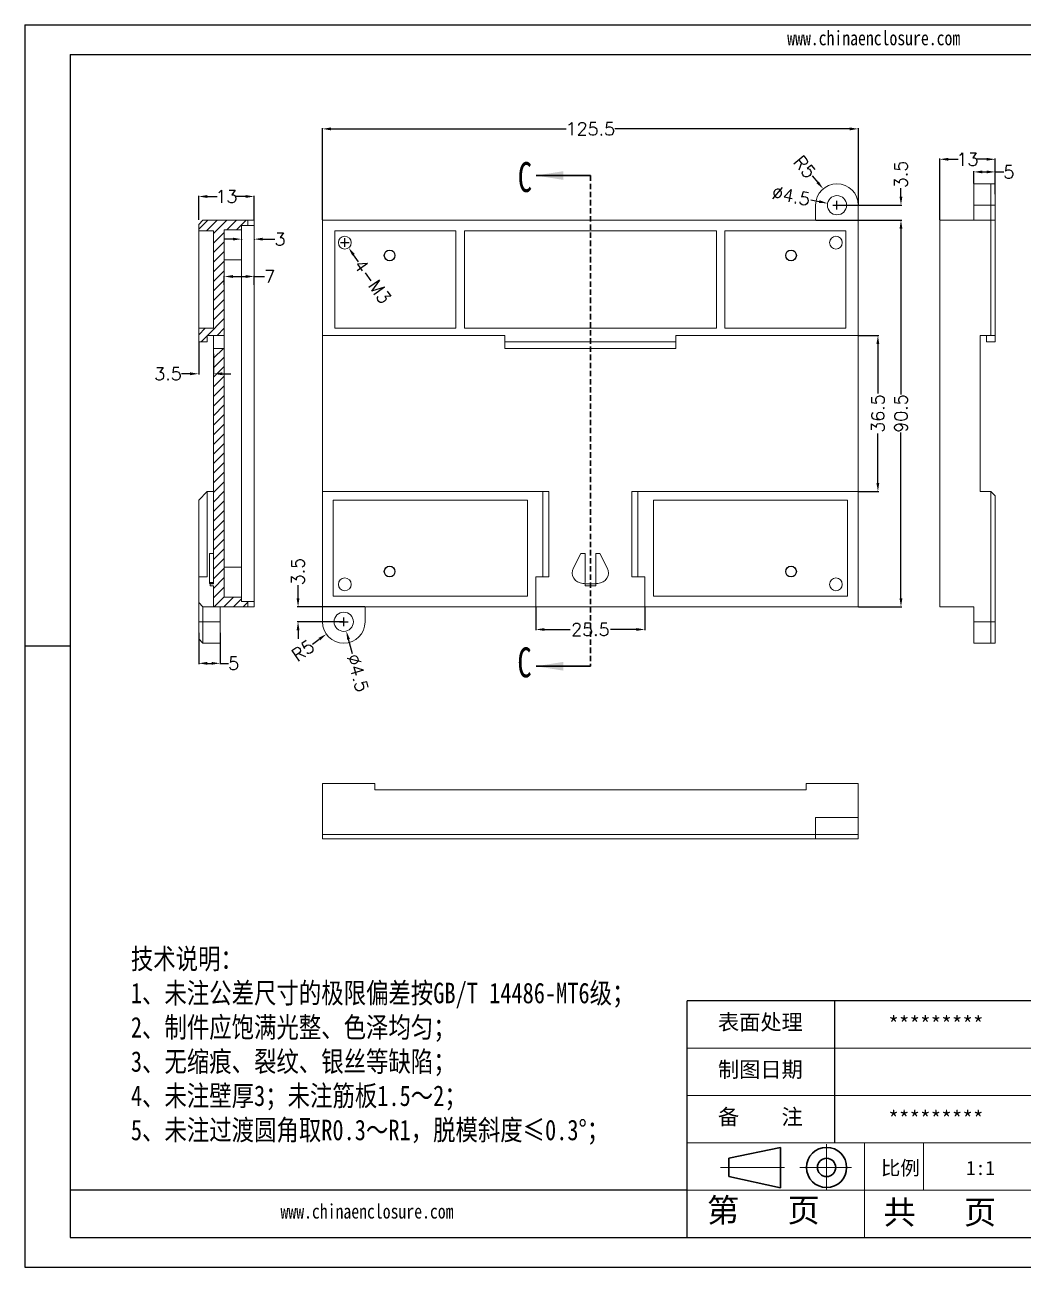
# Model space of a CAD drawing. Header units: inches. Extents: x 918 to 1974, y 1101 to 1392.
# Drawn here: x 917.7 to 1151.5, y 1101 to 1391.8 of the extents above; entities that cross this region are included whole.
import ezdxf

# ---------------------------------------------------------------- set-up
doc = ezdxf.new("R2010")
doc.units = ezdxf.units.IN
doc.linetypes.add('CENTER2', pattern=[28.575, 19.05, -3.175, 3.175, -3.175])
doc.linetypes.add('HIDDEN', pattern=[1.905, 1.27, -0.635])
doc.layers.add('文字', color=81, linetype='Continuous')
for name, color, linetype, lineweight in [('粗实线', 7, 'Continuous', 30), ('细实线', 3, 'Continuous', 9), ('细点划线', 2, 'CENTER2', 9)]:
    doc.layers.add(name, color=color, linetype=linetype, lineweight=lineweight)
doc.styles.add('SLDTEXTSTYLE5', font='TXT', dxfattribs={"width": 0.7})
doc.styles.get("Standard").update_dxf_attribs({"font": 'txt', "bigfont": 'gbcbig.shx'})
doc.styles.add('宋体', font='', dxfattribs={"width": 0.8, "height": 3.5})
doc.styles.get('宋体').set_extended_font_data('SimSun')
doc.dimstyles.new('3', dxfattribs={"dimtxt": 3, "dimasz": 2, "dimexe": 0.18, "dimexo": 0.0625, "dimgap": 0.2, "dimtad": 0, "dimzin": 12, "dimdsep": 46, "dimtxsty": 'Standard', "dimcen": 1, "dimclrd": 3, "dimclre": 3, "dimadec": 0, "dimazin": 0, "dimtfac": 1, "dimtofl": 0, "dimtmove": 0, "dimatfit": 3, "dimfxl": 0, "dimtolj": 1, "dimtzin": 0, "dimarcsym": 0})
pattern_1 = [(45, (-21.8167, 0), (-1.122532, 1.122532), [])]

# ---------------------------------------------------------------- blocks, each defined once
blk = doc.blocks.new('*D121')
at = {"color": 3, "lineweight": -2, "transparency": 16777216}
for p, q in [((991.65, 1340.81), (993.65, 1340.81)), ((992.65, 1339.81), (992.65, 1341.81)), ((995.83, 1336.33), (994.67, 1337.96))]:
    blk.add_line(p, q, dxfattribs=at)
at = {"color": 3, "transparency": 16777216}
blk.add_solid([(994.95, 1338.15), (994.4, 1337.76), (993.52, 1339.59)], dxfattribs=at)
at = {"layer": 'Defpoints', "color": 0, "transparency": 16777216}
for p in [(991.78, 1342.03), (993.52, 1339.59)]:
    blk.add_point(p, dxfattribs=at)
at = {"color": 0, "transparency": 16777216, "insert": (999.14, 1331.68), "char_height": 3, "attachment_point": 5, "rotation": 305.4085}
blk.add_mtext('\\A1;4-M3', dxfattribs=at)
blk = doc.blocks.new('*D122')
at = {"color": 3, "lineweight": -2, "transparency": 16777216}
for p, q in [((987.4, 1346.12), (987.4, 1367.6)), ((989.4, 1367.42), (1044.45, 1367.42)), ((1110.9, 1367.42), (1055.85, 1367.42)), ((1112.9, 1349.62), (1112.9, 1367.6))]:
    blk.add_line(p, q, dxfattribs=at)
at = {"color": 3, "transparency": 16777216}
for points in [[(989.4, 1367.76), (989.4, 1367.09), (987.4, 1367.42)], [(1110.9, 1367.76), (1110.9, 1367.09), (1112.9, 1367.42)]]:
    blk.add_solid(points, dxfattribs=at)
at = {"layer": 'Defpoints', "color": 0, "transparency": 16777216}
for p in [(1112.9, 1367.42), (1112.9, 1349.56), (987.4, 1346.06)]:
    blk.add_point(p, dxfattribs=at)
at = {"color": 0, "transparency": 16777216, "insert": (1050.15, 1367.42), "char_height": 3, "attachment_point": 5}
blk.add_mtext('\\A1;125.5', dxfattribs=at)
blk = doc.blocks.new('*D123')
at = {"color": 3, "lineweight": -2, "transparency": 16777216}
for p, q in [((1102.96, 1346.06), (1123.06, 1346.06)), ((1122.88, 1344.06), (1122.88, 1305.26)), ((1122.88, 1257.56), (1122.88, 1296.36)), ((1112.96, 1255.56), (1123.06, 1255.56))]:
    blk.add_line(p, q, dxfattribs=at)
at = {"color": 3, "transparency": 16777216}
for points in [[(1122.55, 1344.06), (1123.22, 1344.06), (1122.88, 1346.06)], [(1122.55, 1257.56), (1123.22, 1257.56), (1122.88, 1255.56)]]:
    blk.add_solid(points, dxfattribs=at)
at = {"layer": 'Defpoints', "color": 0, "transparency": 16777216}
for p in [(1102.9, 1346.06), (1112.9, 1255.56), (1122.88, 1255.56)]:
    blk.add_point(p, dxfattribs=at)
at = {"color": 0, "transparency": 16777216, "insert": (1122.88, 1300.81), "char_height": 3, "attachment_point": 5, "rotation": 90}
blk.add_mtext('\\A1;90.5', dxfattribs=at)
blk = doc.blocks.new('*D124')
at = {"color": 3, "lineweight": -2, "transparency": 16777216}
for p, q in [((1122.88, 1351.56), (1122.88, 1353.56)), ((1107.96, 1349.56), (1123.06, 1349.56)), ((1113.07, 1346.06), (1123.06, 1346.06)), ((1122.88, 1344.06), (1122.88, 1342.06))]:
    blk.add_line(p, q, dxfattribs=at)
at = {"color": 3, "transparency": 16777216}
for points in [[(1122.55, 1351.56), (1123.22, 1351.56), (1122.88, 1349.56)], [(1122.55, 1344.06), (1123.22, 1344.06), (1122.88, 1346.06)]]:
    blk.add_solid(points, dxfattribs=at)
at = {"layer": 'Defpoints', "color": 0, "transparency": 16777216}
for p in [(1107.9, 1349.56), (1113.01, 1346.06), (1122.88, 1346.06)]:
    blk.add_point(p, dxfattribs=at)
at = {"color": 0, "transparency": 16777216, "insert": (1122.88, 1356.76), "char_height": 3, "attachment_point": 5, "rotation": 90}
blk.add_mtext('\\A1;3.5', dxfattribs=at)
blk = doc.blocks.new('*D125')
at = {"color": 3, "lineweight": -2, "transparency": 16777216}
for p, q in [((1102.08, 1356.43), (1103.38, 1354.9)), ((1106.9, 1349.56), (1108.9, 1349.56)), ((1107.9, 1348.56), (1107.9, 1350.56))]:
    blk.add_line(p, q, dxfattribs=at)
at = {"color": 3, "transparency": 16777216}
blk.add_solid([(1103.63, 1355.12), (1103.12, 1354.69), (1104.67, 1353.38)], dxfattribs=at)
at = {"layer": 'Defpoints', "color": 0, "transparency": 16777216}
for p in [(1104.67, 1353.38), (1107.9, 1349.56)]:
    blk.add_point(p, dxfattribs=at)
at = {"color": 0, "transparency": 16777216, "insert": (1100.34, 1358.49), "char_height": 3, "attachment_point": 5, "rotation": 310.2386}
blk.add_mtext('\\A1;R5', dxfattribs=at)
blk = doc.blocks.new('*D126')
at = {"color": 3, "lineweight": -2, "transparency": 16777216}
for p, q in [((1101.77, 1350.8), (1103.73, 1350.4)), ((1106.9, 1349.56), (1108.9, 1349.56)), ((1107.9, 1348.56), (1107.9, 1350.56))]:
    blk.add_line(p, q, dxfattribs=at)
at = {"color": 3, "transparency": 16777216}
blk.add_solid([(1103.8, 1350.73), (1103.67, 1350.08), (1105.69, 1350.01)], dxfattribs=at)
at = {"layer": 'Defpoints', "color": 0, "transparency": 16777216}
for p in [(1105.69, 1350.01), (1110.1, 1349.11)]:
    blk.add_point(p, dxfattribs=at)
at = {"color": 0, "transparency": 16777216, "insert": (1097.16, 1351.73), "char_height": 3, "attachment_point": 5, "rotation": 348.5565}
blk.add_mtext('\\A1;∅4.5', dxfattribs=at)
blk = doc.blocks.new('*D127')
at = {"color": 3, "lineweight": -2, "transparency": 16777216}
for p, q in [((981.7, 1257.56), (981.7, 1260.61)), ((997.33, 1255.56), (981.52, 1255.56)), ((992.33, 1252.06), (981.52, 1252.06)), ((981.7, 1250.06), (981.7, 1248.06))]:
    blk.add_line(p, q, dxfattribs=at)
at = {"color": 3, "transparency": 16777216}
for points in [[(981.36, 1257.56), (982.03, 1257.56), (981.7, 1255.56)], [(981.36, 1250.06), (982.03, 1250.06), (981.7, 1252.06)]]:
    blk.add_solid(points, dxfattribs=at)
at = {"layer": 'Defpoints', "color": 0, "transparency": 16777216}
for p in [(981.7, 1255.56), (997.4, 1255.56), (992.4, 1252.06)]:
    blk.add_point(p, dxfattribs=at)
at = {"color": 0, "transparency": 16777216, "insert": (981.7, 1263.81), "char_height": 3, "attachment_point": 5, "rotation": 90}
blk.add_mtext('\\A1;3.5', dxfattribs=at)
blk = doc.blocks.new('*D128')
at = {"color": 3, "lineweight": -2, "transparency": 16777216}
for p, q in [((991.4, 1252.06), (993.4, 1252.06)), ((992.4, 1251.06), (992.4, 1253.06)), ((985.05, 1246.86), (986.68, 1248.02))]:
    blk.add_line(p, q, dxfattribs=at)
at = {"color": 3, "transparency": 16777216}
blk.add_solid([(986.49, 1248.29), (986.87, 1247.75), (988.31, 1249.17)], dxfattribs=at)
at = {"layer": 'Defpoints', "color": 0, "transparency": 16777216}
for p in [(992.4, 1252.06), (988.31, 1249.17)]:
    blk.add_point(p, dxfattribs=at)
at = {"color": 0, "transparency": 16777216, "insert": (982.84, 1245.31), "char_height": 3, "attachment_point": 5, "rotation": 35.2583}
blk.add_mtext('\\A1;R5', dxfattribs=at)
blk = doc.blocks.new('*D129')
at = {"color": 3, "lineweight": -2, "transparency": 16777216}
for p, q in [((991.4, 1252.06), (993.4, 1252.06)), ((992.4, 1251.06), (992.4, 1253.06)), ((994.44, 1244.59), (993.52, 1247.96))]:
    blk.add_line(p, q, dxfattribs=at)
at = {"color": 3, "transparency": 16777216}
blk.add_solid([(993.84, 1248.05), (993.2, 1247.87), (992.99, 1249.89)], dxfattribs=at)
at = {"layer": 'Defpoints', "color": 0, "transparency": 16777216}
for p in [(991.8, 1254.23), (992.99, 1249.89)]:
    blk.add_point(p, dxfattribs=at)
at = {"color": 0, "transparency": 16777216, "insert": (995.68, 1240.06), "char_height": 3, "attachment_point": 5, "rotation": 285.2907}
blk.add_mtext('\\A1;∅4.5', dxfattribs=at)
blk = doc.blocks.new('*D130')
at = {"color": 3, "lineweight": -2, "transparency": 16777216}
for p, q in [((1112.96, 1319.06), (1117.66, 1319.06)), ((1117.48, 1317.06), (1117.48, 1305.51)), ((1117.48, 1284.56), (1117.48, 1296.11)), ((1112.96, 1282.56), (1117.66, 1282.56))]:
    blk.add_line(p, q, dxfattribs=at)
at = {"color": 3, "transparency": 16777216}
for points in [[(1117.14, 1317.06), (1117.81, 1317.06), (1117.48, 1319.06)], [(1117.14, 1284.56), (1117.81, 1284.56), (1117.48, 1282.56)]]:
    blk.add_solid(points, dxfattribs=at)
at = {"layer": 'Defpoints', "color": 0, "transparency": 16777216}
for p in [(1112.9, 1319.06), (1117.48, 1319.06), (1112.9, 1282.56)]:
    blk.add_point(p, dxfattribs=at)
at = {"color": 0, "transparency": 16777216, "insert": (1117.48, 1300.81), "char_height": 3, "attachment_point": 5, "rotation": 90}
blk.add_mtext('\\A1;36.5', dxfattribs=at)
blk = doc.blocks.new('*D131')
at = {"color": 3, "lineweight": -2, "transparency": 16777216}
for p, q in [((1037.4, 1255.5), (1037.4, 1250.08)), ((1062.9, 1255.5), (1062.9, 1250.08)), ((1039.4, 1250.26), (1045.45, 1250.26)), ((1060.9, 1250.26), (1054.85, 1250.26))]:
    blk.add_line(p, q, dxfattribs=at)
at = {"color": 3, "transparency": 16777216}
for points in [[(1039.4, 1250.59), (1039.4, 1249.93), (1037.4, 1250.26)], [(1060.9, 1250.59), (1060.9, 1249.93), (1062.9, 1250.26)]]:
    blk.add_solid(points, dxfattribs=at)
at = {"layer": 'Defpoints', "color": 0, "transparency": 16777216}
for p in [(1037.4, 1255.56), (1062.9, 1255.56), (1062.9, 1250.26)]:
    blk.add_point(p, dxfattribs=at)
at = {"color": 0, "transparency": 16777216, "insert": (1050.15, 1250.26), "char_height": 3, "attachment_point": 5}
blk.add_mtext('\\A1;25.5', dxfattribs=at)
blk = doc.blocks.new('*D132')
at = {"color": 3, "lineweight": -2, "transparency": 16777216}
for p, q in [((1131.95, 1346.12), (1131.95, 1360.49)), ((1133.95, 1360.31), (1136.25, 1360.31)), ((1142.95, 1360.31), (1140.65, 1360.31)), ((1144.95, 1354.62), (1144.95, 1360.49))]:
    blk.add_line(p, q, dxfattribs=at)
at = {"color": 3, "transparency": 16777216}
for points in [[(1133.95, 1360.64), (1133.95, 1359.98), (1131.95, 1360.31)], [(1142.95, 1360.64), (1142.95, 1359.98), (1144.95, 1360.31)]]:
    blk.add_solid(points, dxfattribs=at)
at = {"layer": 'Defpoints', "color": 0, "transparency": 16777216}
for p in [(1144.95, 1360.31), (1144.95, 1354.56), (1131.95, 1346.06)]:
    blk.add_point(p, dxfattribs=at)
at = {"color": 0, "transparency": 16777216, "insert": (1138.45, 1360.31), "char_height": 3, "attachment_point": 5}
blk.add_mtext('\\A1;13', dxfattribs=at)
blk = doc.blocks.new('*D133')
at = {"color": 3, "lineweight": -2, "transparency": 16777216}
for p, q in [((1139.95, 1354.62), (1139.95, 1357.53)), ((1141.95, 1357.35), (1142.95, 1357.35)), ((1144.95, 1352.12), (1144.95, 1357.53)), ((1144.95, 1357.35), (1146.95, 1357.35))]:
    blk.add_line(p, q, dxfattribs=at)
at = {"color": 3, "transparency": 16777216}
for points in [[(1141.95, 1357.68), (1141.95, 1357.02), (1139.95, 1357.35)], [(1142.95, 1357.68), (1142.95, 1357.02), (1144.95, 1357.35)]]:
    blk.add_solid(points, dxfattribs=at)
at = {"layer": 'Defpoints', "color": 0, "transparency": 16777216}
for p in [(1144.95, 1357.35), (1139.95, 1354.56), (1144.95, 1352.06)]:
    blk.add_point(p, dxfattribs=at)
at = {"color": 0, "transparency": 16777216, "insert": (1148.15, 1357.35), "char_height": 3, "attachment_point": 5}
blk.add_mtext('\\A1;5', dxfattribs=at)
blk = doc.blocks.new('*D144')
at = {"color": 3, "lineweight": -2, "transparency": 16777216}
for p, q in [((958.43, 1346.12), (958.43, 1351.78)), ((960.43, 1351.6), (962.73, 1351.6)), ((969.43, 1351.6), (967.13, 1351.6)), ((971.43, 1346.12), (971.43, 1351.78))]:
    blk.add_line(p, q, dxfattribs=at)
at = {"color": 3, "transparency": 16777216}
for points in [[(960.43, 1351.93), (960.43, 1351.27), (958.43, 1351.6)], [(969.43, 1351.93), (969.43, 1351.27), (971.43, 1351.6)]]:
    blk.add_solid(points, dxfattribs=at)
at = {"layer": 'Defpoints', "color": 0, "transparency": 16777216}
for p in [(971.43, 1351.6), (958.43, 1346.06), (971.43, 1346.06)]:
    blk.add_point(p, dxfattribs=at)
at = {"color": 0, "transparency": 16777216, "insert": (964.93, 1351.6), "char_height": 3, "attachment_point": 5}
blk.add_mtext('\\A1;13', dxfattribs=at)
blk = doc.blocks.new('*D145')
at = {"color": 3, "lineweight": -2, "transparency": 16777216}
for p, q in [((966.43, 1341.62), (964.43, 1341.62)), ((968.43, 1341.64), (968.43, 1341.44)), ((971.43, 1341.64), (971.43, 1341.44)), ((973.43, 1341.62), (976.28, 1341.62))]:
    blk.add_line(p, q, dxfattribs=at)
at = {"color": 3, "transparency": 16777216}
for points in [[(966.43, 1341.95), (966.43, 1341.29), (968.43, 1341.62)], [(973.43, 1341.95), (973.43, 1341.29), (971.43, 1341.62)]]:
    blk.add_solid(points, dxfattribs=at)
at = {"layer": 'Defpoints', "color": 0, "transparency": 16777216}
for p in [(968.43, 1341.7), (971.43, 1341.7), (971.43, 1341.62)]:
    blk.add_point(p, dxfattribs=at)
at = {"color": 0, "transparency": 16777216, "insert": (977.48, 1341.62), "char_height": 3, "attachment_point": 5}
blk.add_mtext('\\A1;3', dxfattribs=at)
blk = doc.blocks.new('*D146')
at = {"color": 3, "lineweight": -2, "transparency": 16777216}
for p, q in [((964.43, 1330.94), (964.43, 1333.06)), ((966.43, 1332.88), (969.43, 1332.88)), ((971.43, 1330.94), (971.43, 1333.06)), ((971.43, 1332.88), (973.87, 1332.88))]:
    blk.add_line(p, q, dxfattribs=at)
at = {"color": 3, "transparency": 16777216}
for points in [[(966.43, 1333.21), (966.43, 1332.54), (964.43, 1332.88)], [(969.43, 1333.21), (969.43, 1332.54), (971.43, 1332.88)]]:
    blk.add_solid(points, dxfattribs=at)
at = {"layer": 'Defpoints', "color": 0, "transparency": 16777216}
for p in [(971.43, 1332.88), (964.43, 1330.87), (971.43, 1330.87)]:
    blk.add_point(p, dxfattribs=at)
at = {"color": 0, "transparency": 16777216, "insert": (975.07, 1332.88), "char_height": 3, "attachment_point": 5}
blk.add_mtext('\\A1;7', dxfattribs=at)
blk = doc.blocks.new('*D147')
at = {"color": 3, "lineweight": -2, "transparency": 16777216}
for p, q in [((958.43, 1317.5), (958.43, 1309.93)), ((961.93, 1314.77), (961.93, 1309.93)), ((956.43, 1310.11), (954.43, 1310.11)), ((963.93, 1310.11), (965.93, 1310.11))]:
    blk.add_line(p, q, dxfattribs=at)
at = {"color": 3, "transparency": 16777216}
for points in [[(956.43, 1310.44), (956.43, 1309.77), (958.43, 1310.11)], [(963.93, 1310.44), (963.93, 1309.77), (961.93, 1310.11)]]:
    blk.add_solid(points, dxfattribs=at)
at = {"layer": 'Defpoints', "color": 0, "transparency": 16777216}
for p in [(958.43, 1317.56), (961.93, 1314.83), (958.43, 1310.11)]:
    blk.add_point(p, dxfattribs=at)
at = {"color": 0, "transparency": 16777216, "insert": (951.23, 1310.11), "char_height": 3, "attachment_point": 5}
blk.add_mtext('\\A1;3.5', dxfattribs=at)
blk = doc.blocks.new('*D148')
at = {"color": 3, "lineweight": -2, "transparency": 16777216}
for p, q in [((958.43, 1249.5), (958.43, 1242.15)), ((963.43, 1249.5), (963.43, 1242.15)), ((960.43, 1242.33), (961.43, 1242.33)), ((963.43, 1242.33), (965.43, 1242.33))]:
    blk.add_line(p, q, dxfattribs=at)
at = {"color": 3, "transparency": 16777216}
for points in [[(960.43, 1242.67), (960.43, 1242), (958.43, 1242.33)], [(961.43, 1242.67), (961.43, 1242), (963.43, 1242.33)]]:
    blk.add_solid(points, dxfattribs=at)
at = {"layer": 'Defpoints', "color": 0, "transparency": 16777216}
for p in [(958.43, 1249.56), (963.43, 1249.56), (963.43, 1242.33)]:
    blk.add_point(p, dxfattribs=at)
at = {"color": 0, "transparency": 16777216, "insert": (966.63, 1242.33), "char_height": 3, "attachment_point": 5}
blk.add_mtext('\\A1;5', dxfattribs=at)

msp = doc.modelspace()

# ---------------------------------------------------------------- hatches: boundary and pattern name
at = {"linetype": 'Continuous', "lineweight": 0}
h = msp.add_hatch(dxfattribs=at)
h.set_pattern_fill('ANSI31', color=4, scale=0.5, style=0)
h.set_pattern_definition(pattern_1)
h.paths.add_polyline_path([(958.429, 1317.559), (960.429, 1317.559), (960.429, 1319.059), (964.429, 1319.059), (964.429, 1343.809), (968.429, 1343.809), (968.429, 1344.809), (969.929, 1344.809), (969.929, 1346.059), (959.429, 1346.059), (958.429, 1345.059), (958.429, 1343.559), (961.929, 1343.559), (961.929, 1320.759), (958.429, 1320.759)], flags=0)
h = msp.add_hatch(dxfattribs=at)
h.set_pattern_fill('ANSI31', color=4, scale=0.5, style=0)
h.set_pattern_definition(pattern_1)
h.paths.add_polyline_path([(961.929, 1316.059), (961.929, 1260.959), (961.129, 1260.959), (961.129, 1260.459), (961.929, 1260.459), (961.929, 1255.559), (969.929, 1255.559), (969.929, 1256.809), (968.429, 1256.809), (968.429, 1257.809), (964.429, 1257.809), (964.429, 1316.059)], flags=0)

# ---------------------------------------------------------------- linework, layer by layer
for p, q in [((917.718, 1391.774), (1328.94, 1391.774)), ((917.718, 1391.774), (917.718, 1101.011)), ((928.359, 1384.851), (1322.017, 1384.851)), ((928.359, 1384.851), (928.359, 1107.934)), ((928.359, 1246.392), (917.718, 1246.392)), ((917.718, 1235.623), (917.718, 1101.011)), ((1155.867, 1163.317), (1072.792, 1163.317)), ((1072.792, 1107.934), (1072.792, 1163.317)), ((1107.406, 1130.087), (1107.406, 1163.317)), ((1072.792, 1119.011), (928.359, 1119.011)), ((928.359, 1107.934), (1322.017, 1107.934)), ((917.718, 1101.011), (1328.94, 1101.011)), ((917.718, 1101.011), (1108.099, 1101.011))]:
    msp.add_line(p, q)
at = {"color": 7, "linetype": 'Continuous', "lineweight": 30}
for p, q in [((1050.147, 1356.503), (1037.447, 1356.503)), ((1050.147, 1241.649), (1037.447, 1241.649))]:
    msp.add_line(p, q, dxfattribs=at)
at = {"color": 1, "linetype": 'HIDDEN', "lineweight": 30}
msp.add_line((1050.147, 1356.503), (1050.147, 1241.649), dxfattribs=at)
at = {"color": 7, "linetype": 'Continuous', "lineweight": 15}
for p, q in [((1144.949, 1354.559), (1139.949, 1354.559)), ((1139.949, 1354.559), (1139.949, 1349.559)), ((1143.949, 1354.559), (1143.949, 1349.559)), ((1144.949, 1354.559), (1144.949, 1349.559)), ((1102.897, 1349.559), (1102.897, 1346.059)), ((1112.897, 1319.059), (1112.897, 1349.559)), ((1139.949, 1349.559), (1144.949, 1349.559)), ((1139.949, 1349.559), (1139.949, 1346.059)), ((1143.949, 1349.559), (1143.949, 1346.059)), ((1144.949, 1349.559), (1144.949, 1346.059)), ((958.429, 1345.059), (959.429, 1346.059)), ((958.429, 1345.059), (958.429, 1343.559)), ((958.429, 1343.559), (961.929, 1343.559)), ((958.429, 1343.559), (958.429, 1320.759)), ((969.929, 1346.059), (959.429, 1346.059)), ((961.929, 1320.759), (961.929, 1343.559)), ((964.429, 1343.809), (968.429, 1343.809)), ((964.429, 1319.059), (964.429, 1343.809)), ((968.429, 1343.809), (968.429, 1344.809)), ((968.429, 1344.809), (969.929, 1344.809)), ((968.429, 1343.809), (968.429, 1336.809)), ((969.929, 1344.809), (969.929, 1346.059)), ((969.929, 1346.059), (971.429, 1346.059)), ((971.429, 1344.809), (969.929, 1344.809)), ((971.429, 1344.809), (971.429, 1346.059)), ((971.429, 1256.809), (971.429, 1344.809)), ((987.397, 1346.059), (987.397, 1319.059)), ((1102.897, 1346.059), (987.397, 1346.059)), ((990.292, 1343.559), (990.292, 1320.759)), ((1018.647, 1343.559), (990.292, 1343.559)), ((1018.647, 1343.559), (990.292, 1343.559)), ((1018.647, 1343.559), (1018.647, 1320.759)), ((1034.292, 1343.559), (1020.647, 1343.559)), ((1020.647, 1343.559), (1020.647, 1320.759)), ((1079.647, 1343.559), (1020.647, 1343.559)), ((1079.647, 1343.559), (1079.647, 1320.759)), ((1110.002, 1343.559), (1081.647, 1343.559)), ((1081.647, 1343.559), (1081.647, 1320.759)), ((1110.002, 1320.759), (1110.002, 1343.559)), ((1144.949, 1346.059), (1131.949, 1346.059)), ((1131.949, 1346.059), (1131.949, 1255.559)), ((1143.949, 1346.059), (1143.949, 1319.059)), ((1144.949, 1346.059), (1144.949, 1319.059)), ((964.429, 1336.809), (968.429, 1336.809)), ((968.429, 1264.809), (968.429, 1336.809)), ((958.429, 1320.759), (958.429, 1317.559)), ((961.929, 1320.759), (958.429, 1320.759)), ((990.292, 1320.759), (1018.647, 1320.759)), ((990.292, 1320.759), (1018.647, 1320.759)), ((1020.647, 1320.759), (1079.647, 1320.759)), ((1020.647, 1320.759), (1034.292, 1320.759)), ((1081.647, 1320.759), (1110.002, 1320.759)), ((960.429, 1317.559), (958.429, 1317.559)), ((960.429, 1319.059), (964.429, 1319.059)), ((960.429, 1317.559), (960.429, 1319.059)), ((961.929, 1319.059), (961.929, 1316.059)), ((964.429, 1316.059), (964.429, 1319.059)), ((987.397, 1319.059), (1030.147, 1319.059)), ((987.397, 1319.059), (987.397, 1282.559)), ((1030.147, 1319.059), (1030.147, 1317.559)), ((1030.147, 1317.559), (1070.147, 1317.559)), ((1030.147, 1317.559), (1030.147, 1316.059)), ((1070.147, 1317.559), (1070.147, 1319.059)), ((1070.147, 1319.059), (1112.897, 1319.059)), ((1070.147, 1316.059), (1070.147, 1317.559)), ((1112.897, 1282.559), (1112.897, 1319.059)), ((1141.449, 1319.059), (1144.949, 1319.059)), ((1141.449, 1319.059), (1141.449, 1282.559)), ((1142.949, 1319.059), (1142.949, 1317.559)), ((1142.949, 1317.559), (1144.949, 1317.559)), ((1144.949, 1319.059), (1144.949, 1317.559)), ((964.429, 1316.059), (961.929, 1316.059)), ((961.929, 1260.959), (961.929, 1316.059)), ((964.429, 1257.809), (964.429, 1316.059)), ((1030.147, 1316.059), (1070.147, 1316.059)), ((960.429, 1282.559), (958.429, 1280.559)), ((960.429, 1282.559), (960.429, 1262.559)), ((960.429, 1282.559), (961.929, 1282.559)), ((987.397, 1282.559), (987.397, 1252.059)), ((1038.997, 1282.559), (987.397, 1282.559)), ((1038.997, 1282.559), (1038.997, 1262.559)), ((1038.997, 1282.559), (1040.397, 1282.559)), ((1040.397, 1282.559), (1040.397, 1262.559)), ((1061.297, 1282.559), (1059.897, 1282.559)), ((1059.897, 1282.559), (1059.897, 1262.559)), ((1061.297, 1282.559), (1061.297, 1262.559)), ((1112.897, 1282.559), (1061.297, 1282.559)), ((1112.897, 1255.559), (1112.897, 1282.559)), ((1143.949, 1282.559), (1141.449, 1282.559)), ((1144.949, 1281.559), (1143.949, 1282.559)), ((1143.949, 1282.559), (1143.949, 1252.059)), ((958.429, 1280.559), (958.429, 1262.559)), ((989.897, 1258.059), (989.897, 1280.559)), ((989.897, 1280.559), (1035.397, 1280.559)), ((1035.397, 1280.559), (1035.397, 1258.059)), ((1064.897, 1280.559), (1064.897, 1258.059)), ((1110.397, 1280.559), (1064.897, 1280.559)), ((1110.397, 1258.059), (1110.397, 1280.559)), ((1144.949, 1281.559), (1144.949, 1252.059)), ((960.929, 1268.059), (961.929, 1268.059)), ((960.929, 1261.259), (960.929, 1268.059)), ((1047.897, 1268.059), (1046.173, 1264.701)), ((1048.897, 1268.059), (1047.897, 1268.059)), ((1048.897, 1261.259), (1048.897, 1268.059)), ((1052.397, 1268.059), (1051.397, 1268.059)), ((1051.397, 1268.059), (1051.397, 1261.259)), ((1054.121, 1264.701), (1052.397, 1268.059)), ((960.429, 1262.559), (958.429, 1262.559)), ((958.429, 1262.559), (958.429, 1256.559)), ((968.429, 1264.809), (964.429, 1264.809)), ((968.429, 1257.809), (968.429, 1264.809)), ((1038.997, 1262.559), (1037.397, 1262.559)), ((1037.397, 1262.559), (1037.397, 1255.559)), ((1040.397, 1262.559), (1038.997, 1262.559)), ((1059.897, 1262.559), (1061.297, 1262.559)), ((1061.297, 1262.559), (1062.897, 1262.559)), ((1062.897, 1255.559), (1062.897, 1262.559)), ((960.929, 1261.259), (961.929, 1261.259)), ((960.929, 1261.059), (960.929, 1261.259)), ((961.929, 1261.059), (960.929, 1261.059)), ((961.129, 1260.959), (961.129, 1260.459)), ((961.929, 1260.959), (961.129, 1260.959)), ((961.129, 1260.459), (961.929, 1260.459)), ((961.929, 1255.559), (961.929, 1260.459)), ((1048.397, 1261.059), (1048.697, 1261.059)), ((1048.897, 1260.959), (1048.897, 1260.459)), ((1051.397, 1260.959), (1048.897, 1260.959)), ((1048.897, 1260.459), (1051.397, 1260.459)), ((1051.397, 1260.459), (1051.397, 1260.959)), ((1051.597, 1261.059), (1051.897, 1261.059)), ((958.429, 1256.559), (959.429, 1255.559)), ((958.429, 1252.059), (958.429, 1256.559)), ((968.429, 1257.809), (964.429, 1257.809)), ((968.429, 1256.809), (968.429, 1257.809)), ((969.929, 1256.809), (968.429, 1256.809)), ((969.929, 1255.559), (969.929, 1256.809)), ((971.429, 1256.809), (969.929, 1256.809)), ((971.429, 1256.809), (971.429, 1255.559)), ((1035.397, 1258.059), (989.897, 1258.059)), ((1064.897, 1258.059), (1110.397, 1258.059)), ((958.429, 1252.059), (958.429, 1255.559)), ((961.929, 1255.559), (959.429, 1255.559)), ((959.429, 1255.559), (959.429, 1252.059)), ((961.929, 1255.559), (969.929, 1255.559)), ((963.429, 1252.059), (963.429, 1255.559)), ((963.429, 1252.059), (963.429, 1255.559)), ((969.929, 1255.559), (971.429, 1255.559)), ((997.397, 1252.059), (997.397, 1255.559)), ((997.397, 1255.559), (1037.397, 1255.559)), ((1062.897, 1255.559), (1037.397, 1255.559)), ((1062.897, 1255.559), (1112.897, 1255.559)), ((1139.949, 1255.559), (1131.949, 1255.559)), ((1139.949, 1255.559), (1139.949, 1252.059)), ((963.429, 1252.059), (958.429, 1252.059)), ((958.429, 1247.059), (958.429, 1252.059)), ((959.429, 1252.059), (958.429, 1252.059)), ((958.429, 1248.059), (958.429, 1252.059)), ((959.429, 1252.059), (959.429, 1247.059)), ((963.429, 1252.059), (959.429, 1252.059)), ((963.429, 1247.059), (963.429, 1252.059)), ((963.429, 1247.059), (963.429, 1252.059)), ((1139.949, 1252.059), (1144.949, 1252.059)), ((1139.949, 1252.059), (1139.949, 1247.059)), ((1143.949, 1252.059), (1143.949, 1247.059)), ((1144.949, 1252.059), (1144.949, 1247.059)), ((958.429, 1248.059), (959.429, 1247.059)), ((959.429, 1247.059), (963.429, 1247.059)), ((959.429, 1247.059), (963.429, 1247.059)), ((1139.949, 1247.059), (1144.949, 1247.059)), ((987.397, 1201.238), (987.397, 1214.238)), ((999.647, 1214.238), (987.397, 1214.238)), ((999.647, 1212.738), (999.647, 1214.238)), ((1100.647, 1212.738), (999.647, 1212.738)), ((1100.647, 1214.238), (1100.647, 1212.738)), ((1112.897, 1214.238), (1100.647, 1214.238)), ((1112.897, 1205.738), (1112.897, 1214.238)), ((1102.897, 1206.238), (1102.897, 1201.238)), ((1112.897, 1206.238), (1102.897, 1206.238)), ((1112.897, 1206.238), (1112.897, 1201.238)), ((1102.897, 1202.238), (987.397, 1202.238)), ((1102.897, 1201.238), (987.397, 1201.238)), ((1112.897, 1202.238), (1102.897, 1202.238)), ((1112.897, 1201.238), (1102.897, 1201.238))]:
    msp.add_line(p, q, dxfattribs=at)
for centre, radius in [((1107.897, 1349.559), 2.25), ((992.647, 1340.809), 1.5), ((1107.647, 1340.809), 1.5), ((992.647, 1260.809), 1.5), ((1107.647, 1260.809), 1.5), ((992.397, 1252.059), 2.25)]:
    msp.add_circle(centre, radius, dxfattribs=at)
for centre in [(1003.147, 1337.809), (1097.147, 1337.809), (1003.147, 1263.809), (1097.147, 1263.809)]:
    msp.add_circle(centre, 1.25)
for centre, radius, start, end in [((1107.897, 1349.559), 5, 0, 180), ((1048.397, 1263.559), 2.5, 152.82503, 270), ((1051.897, 1263.559), 2.5, 270, 27.17497), ((1048.697, 1261.259), 0.2, 270, 0), ((1051.597, 1261.259), 0.2, 180, 270), ((992.397, 1252.059), 5, 180, 0)]:
    msp.add_arc(centre, radius, start, end, dxfattribs=at)
at = {"color": 7, "linetype": 'Continuous', "lineweight": 30}
for points in [[(1037.447, 1356.503), (1043.797, 1355.487), (1043.797, 1357.519)], [(1037.447, 1241.649), (1043.797, 1240.633), (1043.797, 1242.665)]]:
    msp.add_solid(points, dxfattribs=at)
at = {"layer": '粗实线', "color": 7}
for p, q in [((1094.683, 1129.051), (1082.58, 1126.486)), ((1094.683, 1129.051), (1094.683, 1119.566)), ((1082.58, 1126.486), (1082.58, 1122.205)), ((1082.58, 1122.205), (1094.683, 1119.566))]:
    msp.add_line(p, q, dxfattribs=at)
for radius in [4.705, 2.14]:
    msp.add_circle((1105.455, 1124.346), radius, dxfattribs=at)
at = {"layer": '细实线', "color": 7}
for p, q in [((1155.867, 1152.241), (1072.792, 1152.241)), ((1155.867, 1141.164), (1072.792, 1141.164)), ((1322.017, 1130.087), (1072.792, 1130.087)), ((1114.329, 1130.087), (1114.329, 1107.934)), ((1128.175, 1130.087), (1128.175, 1119.011)), ((1155.867, 1119.011), (1072.792, 1119.011))]:
    msp.add_line(p, q, dxfattribs=at)
at = {"layer": '细点划线', "color": 7}
for p, q in [((1105.455, 1129.762), (1105.455, 1119.011)), ((1080.651, 1124.346), (1095.61, 1124.346)), ((1099.162, 1124.346), (1111.323, 1124.346))]:
    msp.add_line(p, q, dxfattribs=at)

# ---------------------------------------------------------------- texts
at = {"color": 7, "linetype": 'Continuous', "char_height": 7, "attachment_point": 1, "style": 'SLDTEXTSTYLE5'}
for insert in [(1033.152, 1359.649), (1033.059, 1246.057)]:
    msp.add_mtext('C', dxfattribs=dict(at, insert=insert))
at = {"char_height": 3.64275, "width": 2070.3594, "attachment_point": 1}
for s, insert in [('{\\fSimHei|b0|i0|c134|p49;表面处理}', (1080.016, 1160.174)), ('{\\fSimHei|b0|i0|c134|p49;*********}', (1119.914, 1159.705)), ('{\\fSimHei|b0|i0|c134|p49;制图日期}', (1080.016, 1149.097)), ('{\\fSimHei|b0|i0|c134|p49;备    注}', (1080.016, 1138.02)), ('{\\fSimHei|b0|i0|c134|p49;*********}', (1119.914, 1137.552))]:
    msp.add_mtext(s, dxfattribs=dict(at, insert=insert))
at = {"layer": '文字', "color": 0, "attachment_point": 1, "style": '宋体'}
for s, insert, char_height, width in [('www.chinaenclosure.com', (1096.242, 1390.378), 3.38454, 59.46312), ('{\\H1.111x;技术说明：\\P1、未注公差尺寸的极限偏差按GB/T 14486-MT6级；\\P2、制件应饱满光整、色泽均匀；\\P3、无缩痕、裂纹、银丝等缺陷；\\P4、未注壁厚3；未注筋板1.5～2；\\P5、未注过渡圆角取R0.3～R1，脱模斜度≤0.3%%D；}', (942.546, 1175.592), 4.32683, 157.59756), ('www.chinaenclosure.com', (977.583, 1115.769), 3.38454, 59.46312)]:
    msp.add_mtext(s, dxfattribs=dict(at, insert=insert, char_height=char_height, width=width))
at = {"layer": '细实线', "color": 7, "attachment_point": 1}
for s, insert, char_height, width in [('{\\fSimSun|b0|i0|c134|p54;比例}', (1118.206, 1125.892), 3.323, 14.58695), ('{\\fSimSun|b0|i0|c134|p54;1:1}', (1138.11, 1125.892), 3.323, 14.58695), ('{\\fSimSun|b0|i0|c134|p54;第   页}', (1077.452, 1117.107), 5.53834, 41.53754), ('{\\fSimSun|b0|i0|c134|p54; 共   页}', (1115.007, 1116.636), 5.53834, 41.53754)]:
    msp.add_mtext(s, dxfattribs=dict(at, insert=insert, char_height=char_height, width=width))

# ---------------------------------------------------------------- dimensions: what is measured, and where the dimension line sits
for base, p1, p2, picture, middle in [((1112.897, 1367.423), (987.397, 1346.059), (1112.897, 1349.559), '*D122', (1050.147, 1367.423)), ((1144.949, 1360.309), (1131.949, 1346.059), (1144.949, 1354.559), '*D132', (1138.449, 1360.309)), ((1144.949, 1357.35), (1139.949, 1354.559), (1144.949, 1352.059), '*D133', (1148.149, 1357.35)), ((971.429, 1351.599), (958.429, 1346.059), (971.429, 1346.059), '*D144', (964.929, 1351.599)), ((958.429, 1310.106), (961.929, 1314.829), (958.429, 1317.559), '*D147', (951.229, 1310.106)), ((1062.897, 1250.259), (1037.397, 1255.559), (1062.897, 1255.559), '*D131', (1050.147, 1250.259)), ((963.429, 1242.333), (958.429, 1249.559), (963.429, 1249.559), '*D148', (966.629, 1242.333))]:
    dim = msp.add_linear_dim(base=base, p1=p1, p2=p2, dimstyle='3')
    dim.commit()
    dim.dimension.update_dxf_attribs({"geometry": picture, "text_midpoint": middle})
for center, mpoint, picture, middle in [((1107.897, 1349.559), (1104.667, 1353.376), '*D125', (1100.339, 1358.491)), ((992.397, 1252.059), (988.314, 1249.173), '*D128', (982.843, 1245.305))]:
    dim = msp.add_radius_dim(center=center, mpoint=mpoint, dimstyle='3')
    dim.commit()
    dim.dimension.update_dxf_attribs({"geometry": picture, "text_midpoint": middle})
for base, p1, p2, picture, middle in [((1122.884, 1346.059), (1107.897, 1349.559), (1113.012, 1346.059), '*D124', (1122.884, 1356.759)), ((981.696, 1255.559), (992.397, 1252.059), (997.397, 1255.559), '*D127', (981.696, 1263.809))]:
    dim = msp.add_linear_dim(base=base, p1=p1, p2=p2, angle=90, dimstyle='3')
    dim.commit()
    dim.dimension.update_dxf_attribs({"geometry": picture, "text_midpoint": middle, "dimtype": 160})
dim = msp.add_diameter_dim_2p(p1=(1110.102, 1349.113), p2=(1105.692, 1350.006), dimstyle='3')
dim.commit()
dim.dimension.update_dxf_attribs({"geometry": '*D126', "text_midpoint": (1097.165, 1351.732)})
for base, p1, p2, picture, middle in [((971.429, 1341.62), (968.429, 1341.699), (971.429, 1341.699), '*D145', (977.48, 1341.62)), ((971.429, 1332.877), (964.429, 1330.873), (971.429, 1330.873), '*D146', (975.068, 1332.877))]:
    dim = msp.add_linear_dim(base=base, p1=p1, p2=p2, dimstyle='3')
    dim.commit()
    dim.dimension.update_dxf_attribs({"geometry": picture, "text_midpoint": middle, "dimtype": 160})
for base, p1, p2, picture, middle in [((1122.884, 1255.559), (1102.897, 1346.059), (1112.897, 1255.559), '*D123', (1122.884, 1300.809)), ((1117.477, 1319.059), (1112.897, 1282.559), (1112.897, 1319.059), '*D130', (1117.477, 1300.809))]:
    dim = msp.add_linear_dim(base=base, p1=p1, p2=p2, angle=90, dimstyle='3')
    dim.commit()
    dim.dimension.update_dxf_attribs({"geometry": picture, "text_midpoint": middle})
dim = msp.add_diameter_dim_2p(p1=(991.778, 1342.032), p2=(993.516, 1339.587), text='4-M3', dimstyle='3')
dim.commit()
dim.dimension.update_dxf_attribs({"geometry": '*D121', "text_midpoint": (999.136, 1331.681)})
dim = msp.add_diameter_dim_2p(p1=(991.804, 1254.23), p2=(992.99, 1249.889), dimstyle='3')
dim.commit()
dim.dimension.update_dxf_attribs({"geometry": '*D129', "text_midpoint": (995.677, 1240.06), "dimtype": 163})

doc.saveas('drawing.dxf')
